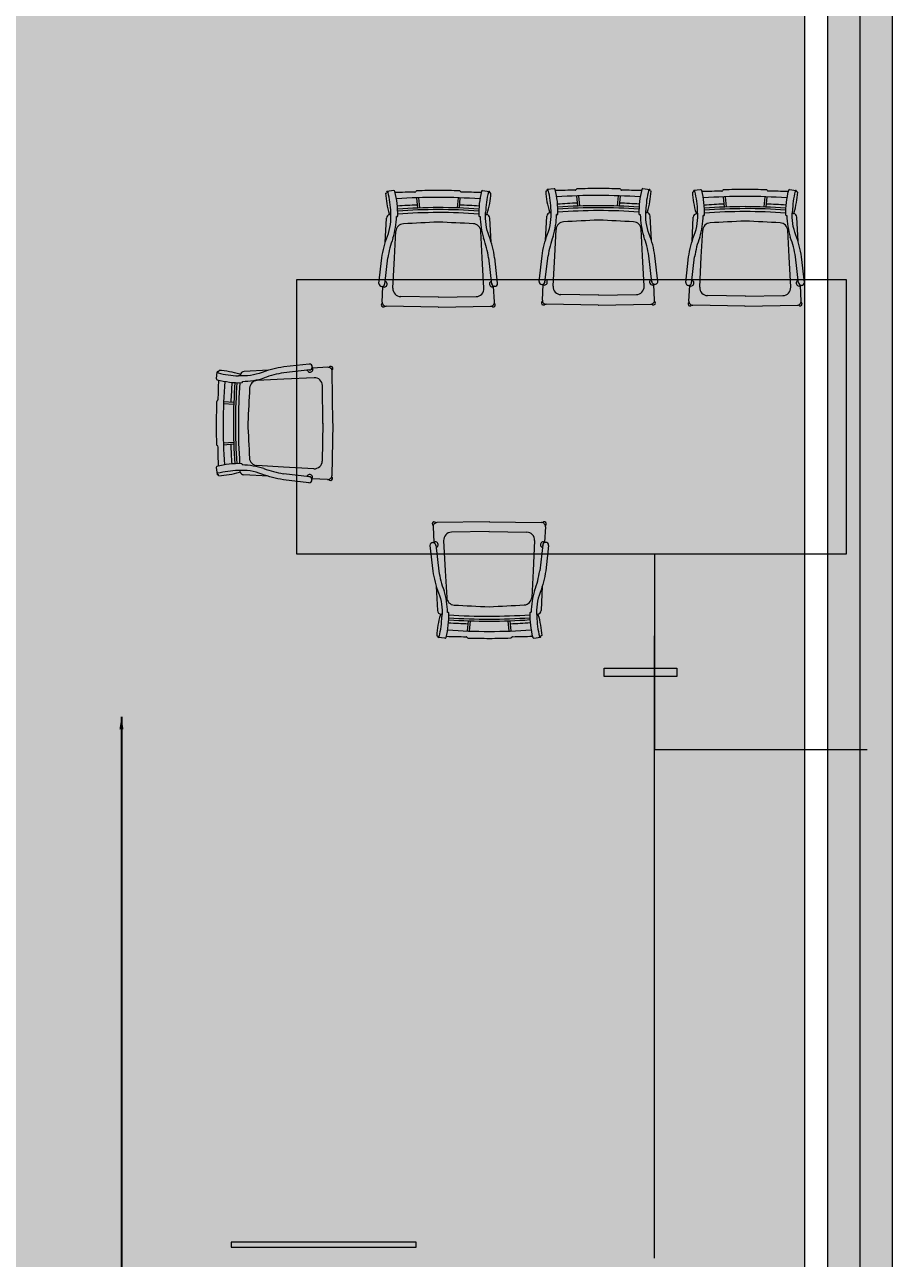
# Model space of a CAD drawing. Header units: millimetres. Extents: x 475616349 to 476941521, y 4620115302 to 4621446928.
# Drawn here: x 476494536 to 476497202, y 4620341398 to 4620345194 of the extents above; entities that cross this region are included whole.
import ezdxf

# ---------------------------------------------------------------- set-up
doc = ezdxf.new("R2010")
doc.units = ezdxf.units.MM
doc.header["$MEASUREMENT"] = 0
for name, color, linetype, lineweight in [('2D Drafting - General_Pen_No__250_Pen_No__7_Pen_No__250', 7, 'Continuous', 0), ('2D Drafting - General_Pen_No__250_Pen_No__7_Pen_No__7', 7, 'Continuous', 0), ('G-Anno-Nplt_Pen_No__151', 151, 'Continuous', 0), ('G-Anno-Nplt_Pen_No__4', 7, 'Continuous', 0), ('New_0_Pen_No__7', 7, 'Continuous', 0), ('New_2D Drafting - General_Pen_No__2_Pen_No__250', 7, 'Continuous', 0), ('zoma_Pen_No__5_Pen_No__5', 5, 'Continuous', 0)]:
    doc.layers.add(name, color=color, linetype=linetype, lineweight=lineweight)
doc.layers.add('zoma', color=7, linetype='Continuous')
doc.styles.add('GENERATED_STYLE_2', font='arial.ttf')
doc.dimstyles.new('GENERATED_STYLE__29', dxfattribs={"dimtxt": 80.000001, "dimasz": 38, "dimexe": 0.18, "dimexo": 3, "dimgap": 0.09, "dimtad": 1, "dimlfac": 0.001, "dimzin": 0, "dimdsep": 46, "dimtxsty": 'GENERATED_STYLE_2', "dimblk": 'ARROWHEAD_2', "dimblk1": 'ARROWHEAD_2', "dimblk2": 'ARROWHEAD_2', "dimcen": 0.09, "dimclrd": 142, "dimclre": 142, "dimclrt": 142, "dimadec": 0, "dimazin": 0, "dimtfac": 1, "dimtdec": 4, "dimtmove": 0, "dimatfit": 3, "dimfxl": 1, "dimtolj": 1, "dimtzin": 0, "dimarcsym": 0})
doc.dimstyles.new('GENERATED_STYLE__9', dxfattribs={"dimtxt": 100, "dimasz": 68.640772, "dimexe": 0.18, "dimexo": 900, "dimgap": 0.09, "dimtad": 1, "dimlfac": 0.001, "dimzin": 0, "dimdsep": 46, "dimtxsty": 'GENERATED_STYLE_2', "dimblk": 'ARROWHEAD_2', "dimblk1": 'ARROWHEAD_2', "dimblk2": 'ARROWHEAD_2', "dimcen": 0.09, "dimclrd": 7, "dimclre": 7, "dimclrt": 7, "dimadec": 0, "dimazin": 0, "dimtfac": 1, "dimtdec": 4, "dimtmove": 0, "dimatfit": 3, "dimfxl": 1, "dimtolj": 1, "dimtzin": 0, "dimarcsym": 0})

# ---------------------------------------------------------------- blocks, each defined once
blk = doc.blocks.new('ARROWHEAD_2')
at = {"color": 0, "linetype": 'Continuous', "lineweight": 0}
for p, q in [((-0.378, -0.655), (0.378, 0.655)), ((0, 0), (-1, 0))]:
    blk.add_line(p, q, dxfattribs=at)
blk = doc.blocks.new('*D3923')
at = {"layer": 'Defpoints', "color": 0, "linetype": 'Continuous', "transparency": 16777216}
for p in [(476467805.1, 4620355693.7), (476533682.1, 4620355693.7), (476467805.1, 4620340493.7)]:
    blk.add_point(p, dxfattribs=at)
at = {"layer": 'zoma', "color": 7, "linetype": 'Continuous', "lineweight": -2, "transparency": 16777216}
for p, q in [((476468705.1, 4620355693.7), (476533682.3, 4620355693.7)), ((476533682.1, 4620355625.1), (476533682.1, 4620348251.7)), ((476533682.1, 4620340562.4), (476533682.1, 4620347923.8)), ((476468705.1, 4620340493.7), (476533682.3, 4620340493.7))]:
    blk.add_line(p, q, dxfattribs=at)
at = {"layer": 'zoma', "color": 7, "linetype": 'Continuous', "lineweight": -2, "transparency": 16777216, "xscale": 68.64077230571034, "yscale": 68.64077230571034, "zscale": 68.64077230571034}
for p, rotation in [((476533682.1, 4620355693.7), 90), ((476533682.1, 4620340493.7), 270)]:
    blk.add_blockref('ARROWHEAD_2', p, dxfattribs=dict(at, rotation=rotation))
at = {"layer": 'zoma', "color": 7, "linetype": 'Continuous', "lineweight": 0, "transparency": 16777216, "insert": (476533682.1, 4620348087.8), "char_height": 100, "attachment_point": 5, "rotation": 90, "style": 'GENERATED_STYLE_2'}
blk.add_mtext('\\A1;15.20', dxfattribs=at)
blk = doc.blocks.new('*D3925')
at = {"layer": 'Defpoints', "color": 0, "linetype": 'Continuous', "transparency": 16777216}
for p in [(476531705.1, 4620345093.7), (476532893, 4620345093.7), (476467805.1, 4620340893.7)]:
    blk.add_point(p, dxfattribs=at)
at = {"layer": 'zoma', "color": 7, "linetype": 'Continuous', "lineweight": -2, "transparency": 16777216}
for p, q in [((476532605.1, 4620345093.7), (476532893.2, 4620345093.7)), ((476532893, 4620345025.1), (476532893, 4620343119.2)), ((476532893, 4620340962.4), (476532893, 4620342855.6)), ((476468705.1, 4620340893.7), (476532893.2, 4620340893.7))]:
    blk.add_line(p, q, dxfattribs=at)
at = {"layer": 'zoma', "color": 7, "linetype": 'Continuous', "lineweight": -2, "transparency": 16777216, "xscale": 68.64077230571034, "yscale": 68.64077230571034, "zscale": 68.64077230571034}
for p, rotation in [((476532893, 4620345093.7), 90), ((476532893, 4620340893.7), 270)]:
    blk.add_blockref('ARROWHEAD_2', p, dxfattribs=dict(at, rotation=rotation))
at = {"layer": 'zoma', "color": 7, "linetype": 'Continuous', "lineweight": 0, "transparency": 16777216, "insert": (476532893, 4620342987.4), "char_height": 100, "attachment_point": 5, "rotation": 90, "style": 'GENERATED_STYLE_2'}
blk.add_mtext('\\A1;4.20', dxfattribs=at)
blk = doc.blocks.new('*D3926')
at = {"layer": 'Defpoints', "color": 0, "linetype": 'Continuous', "transparency": 16777216}
for p in [(476467805.1, 4620345293.7), (476533022.8, 4620345293.7), (476531705.1, 4620345093.7)]:
    blk.add_point(p, dxfattribs=at)
at = {"layer": 'zoma', "color": 7, "linetype": 'Continuous', "lineweight": -2, "transparency": 16777216}
for p, q in [((476468705.1, 4620345293.7), (476533022.9, 4620345293.7)), ((476533022.8, 4620345225.1), (476533022.8, 4620345162.4)), ((476532605.1, 4620345093.7), (476533022.9, 4620345093.7)), ((476533022.8, 4620345093.7), (476533022.8, 4620344796.9))]:
    blk.add_line(p, q, dxfattribs=at)
at = {"layer": 'zoma', "color": 7, "linetype": 'Continuous', "lineweight": -2, "transparency": 16777216, "xscale": 68.64077230571034, "yscale": 68.64077230571034, "zscale": 68.64077230571034}
for p, rotation in [((476533022.8, 4620345293.7), 90), ((476533022.8, 4620345093.7), 270)]:
    blk.add_blockref('ARROWHEAD_2', p, dxfattribs=dict(at, rotation=rotation))
at = {"layer": 'zoma', "color": 7, "linetype": 'Continuous', "lineweight": 0, "transparency": 16777216, "insert": (476532893, 4620344796.9), "char_height": 100, "attachment_point": 5, "rotation": 90, "style": 'GENERATED_STYLE_2'}
blk.add_mtext('\\A1;0.20', dxfattribs=at)

msp = doc.modelspace()

# ---------------------------------------------------------------- hatches: boundary and pattern name
at = {"layer": '2D Drafting - General_Pen_No__250_Pen_No__7_Pen_No__7', "linetype": 'Continuous', "lineweight": 0}
msp.add_hatch(color=7, dxfattribs=at).paths.add_polyline_path([(476497205.084, 4620340893.269), (476497205.084, 4620347893.269), (476497005.084, 4620347893.269), (476497005.084, 4620340893.269)])
at = {"layer": 'G-Anno-Nplt_Pen_No__151', "linetype": 'Continuous', "lineweight": 0, "true_color": 0x1f2f3f}
msp.add_hatch(color=169, dxfattribs=at).paths.add_polyline_path([(476490605.084, 4620347666.105), (476490605.084, 4620347893.269), (476490805.084, 4620347893.269), (476490805.084, 4620348193.269), (476491005.084, 4620348193.269), (476491005.084, 4620348883.457), (476490605.084, 4620348883.457), (476490605.084, 4620349596.105), (476490675.084, 4620349596.105), (476490675.084, 4620354323.269), (476493775.266, 4620354323.269), (476493775.266, 4620355423.269), (476496835.084, 4620355423.269), (476496835.084, 4620355223.269), (476496835.084, 4620351486.888), (476496905.084, 4620351486.888), (476496905.084, 4620350576.858), (476496505.084, 4620350576.858), (476496505.084, 4620349966.84), (476496835.084, 4620349966.84), (476496835.084, 4620347823.269), (476496935.084, 4620347823.269), (476496935.084, 4620341223.457), (476496535.084, 4620341223.457), (476496535.084, 4620340763.269), (476493775.084, 4620340763.269), (476493775.084, 4620343183.715), (476490675.083, 4620343183.715), (476490675.083, 4620347666.105)])

# ---------------------------------------------------------------- linework, layer by layer
at = {"layer": '2D Drafting - General_Pen_No__250_Pen_No__7_Pen_No__250', "color": 7, "linetype": 'Continuous', "lineweight": 0, "flags": 128}
msp.add_lwpolyline([(476497205.084, 4620340893.269), (476497205.084, 4620347893.269), (476497005.084, 4620347893.269), (476497005.084, 4620340893.269)], close=True, dxfattribs=at)
at = {"layer": 'G-Anno-Nplt_Pen_No__4', "color": 7, "linetype": 'Continuous', "lineweight": 0, "flags": 128}
msp.add_lwpolyline([(476496835.084, 4620349966.84), (476496835.084, 4620347823.269), (476496935.084, 4620347823.269), (476496935.084, 4620341223.457), (476496535.084, 4620341223.457), (476496535.084, 4620340763.269), (476493775.084, 4620340763.269), (476493775.084, 4620343183.715), (476490675.083, 4620343183.715), (476490675.083, 4620347666.105), (476490605.084, 4620347666.105), (476490605.084, 4620347893.269), (476490805.084, 4620347893.269), (476490805.084, 4620348193.269), (476491005.084, 4620348193.269), (476491005.084, 4620348883.457), (476490605.084, 4620348883.457), (476490605.084, 4620349596.105), (476490675.084, 4620349596.105), (476490675.084, 4620354323.269)], dxfattribs=at)
at = {"layer": 'New_0_Pen_No__7', "color": 7, "linetype": 'Continuous', "lineweight": 0}
for p, q in [((476495671.585, 4620344683.111), (476495650.427, 4620344680.6)), ((476495740.316, 4620344681.446), (476495739.052, 4620344679.82)), ((476495876.011, 4620344681.522), (476495877.277, 4620344679.898)), ((476495944.74, 4620344683.264), (476495965.901, 4620344680.777)), ((476496138.831, 4620344681.39), (476496142.507, 4620344682.325)), ((476496142.433, 4620344682.616), (476496142.507, 4620344682.325)), ((476496164.265, 4620344689.08), (476496143.107, 4620344686.568)), ((476496232.996, 4620344687.414), (476496231.732, 4620344685.789)), ((476496368.692, 4620344687.49), (476496369.957, 4620344685.866)), ((476496437.421, 4620344689.233), (476496458.582, 4620344686.745)), ((476496459.26, 4620344682.794), (476496459.186, 4620344682.503)), ((476496462.864, 4620344681.572), (476496459.186, 4620344682.503)), ((476496615.142, 4620344686.096), (476496593.984, 4620344683.584)), ((476496683.873, 4620344684.43), (476496682.61, 4620344682.805)), ((476496819.569, 4620344684.506), (476496820.835, 4620344682.882)), ((476496888.298, 4620344686.249), (476496909.459, 4620344683.761)), ((476496910.137, 4620344679.81), (476496910.064, 4620344679.519)), ((476495646.15, 4620344675.422), (476495649.827, 4620344676.357)), ((476495649.753, 4620344676.648), (476495649.827, 4620344676.357)), ((476495741.217, 4620344660.912), (476495744.088, 4620344629.626)), ((476495747.301, 4620344661.22), (476495750.181, 4620344629.842)), ((476495869.048, 4620344661.288), (476495866.204, 4620344629.907)), ((476495875.133, 4620344660.987), (476495872.297, 4620344629.698)), ((476495966.58, 4620344676.825), (476495966.506, 4620344676.534)), ((476495970.183, 4620344675.603), (476495966.506, 4620344676.534)), ((476496233.897, 4620344666.881), (476496236.768, 4620344635.595)), ((476496239.982, 4620344667.188), (476496242.861, 4620344635.81)), ((476496361.729, 4620344667.257), (476496358.884, 4620344635.875)), ((476496367.814, 4620344666.956), (476496364.977, 4620344635.667)), ((476496589.708, 4620344678.406), (476496593.384, 4620344679.341)), ((476496593.31, 4620344679.632), (476496593.384, 4620344679.341)), ((476496684.774, 4620344663.897), (476496687.646, 4620344632.611)), ((476496690.859, 4620344664.204), (476496693.739, 4620344632.826)), ((476496812.606, 4620344664.272), (476496809.762, 4620344632.891)), ((476496818.691, 4620344663.972), (476496815.855, 4620344632.682)), ((476496913.741, 4620344678.588), (476496910.064, 4620344679.519)), ((476496137.919, 4620344529.588), (476496141.8, 4620344604.129)), ((476496174.433, 4620344609.505), (476496172.4, 4620344609.491)), ((476496427.342, 4620344609.647), (476496429.375, 4620344609.635)), ((476496463.946, 4620344529.771), (476496459.981, 4620344604.308)), ((476496625.311, 4620344606.521), (476496623.277, 4620344606.507)), ((476496878.219, 4620344606.663), (476496880.252, 4620344606.651)), ((476495645.238, 4620344523.62), (476495649.12, 4620344598.161)), ((476495681.753, 4620344603.537), (476495679.72, 4620344603.523)), ((476495934.661, 4620344603.679), (476495936.695, 4620344603.667)), ((476495971.265, 4620344523.802), (476495967.301, 4620344598.339)), ((476496588.796, 4620344526.604), (476496592.677, 4620344601.145)), ((476496914.823, 4620344526.787), (476496910.858, 4620344601.323)), ((476495673.678, 4620344476.3), (476495677.935, 4620344558.058)), ((476495943.734, 4620344476.452), (476495939.385, 4620344558.205)), ((476496166.359, 4620344482.269), (476496170.616, 4620344564.027)), ((476496436.414, 4620344482.42), (476496432.065, 4620344564.173)), ((476496617.236, 4620344479.285), (476496621.493, 4620344561.043)), ((476496887.291, 4620344479.436), (476496882.942, 4620344561.189)), ((476495643.85, 4620344395.645), (476495653.164, 4620344476.289)), ((476495668.811, 4620344382.829), (476495673.678, 4620344476.3)), ((476495948.705, 4620344382.986), (476495943.734, 4620344476.452)), ((476495972.797, 4620344395.829), (476495963.393, 4620344476.463)), ((476496136.53, 4620344401.614), (476496145.844, 4620344482.257)), ((476496161.492, 4620344388.798), (476496166.359, 4620344482.269)), ((476496441.386, 4620344388.955), (476496436.414, 4620344482.42)), ((476496465.478, 4620344401.798), (476496456.073, 4620344482.431)), ((476496587.407, 4620344398.629), (476496596.722, 4620344479.273)), ((476496612.369, 4620344385.814), (476496617.236, 4620344479.285)), ((476496892.263, 4620344385.97), (476496887.291, 4620344479.436)), ((476496916.355, 4620344398.814), (476496906.95, 4620344479.447)), ((476495635.695, 4620344340.335), (476495638.174, 4620344387.952)), ((476495649.09, 4620344401.444), (476495647.988, 4620344402.361)), ((476495967.551, 4620344401.622), (476495968.651, 4620344402.541)), ((476495981.014, 4620344340.528), (476495978.482, 4620344388.143)), ((476496128.375, 4620344346.303), (476496130.854, 4620344393.921)), ((476496141.77, 4620344407.413), (476496140.669, 4620344408.33)), ((476496460.231, 4620344407.591), (476496461.332, 4620344408.51)), ((476496473.695, 4620344346.497), (476496471.162, 4620344394.112)), ((476496579.252, 4620344343.319), (476496581.732, 4620344390.937)), ((476496592.647, 4620344404.428), (476496591.546, 4620344405.346)), ((476496911.109, 4620344404.607), (476496912.209, 4620344405.525)), ((476496924.572, 4620344343.513), (476496922.039, 4620344391.127)), ((476495809.308, 4620344355.236), (476495692.713, 4620344357.218)), ((476495808.239, 4620344355.236), (476495924.832, 4620344357.348)), ((476496301.988, 4620344361.205), (476496185.393, 4620344363.187)), ((476496300.92, 4620344361.204), (476496417.513, 4620344363.317)), ((476496752.866, 4620344358.22), (476496636.271, 4620344360.202)), ((476496751.797, 4620344358.22), (476496868.39, 4620344360.333)), ((476495807.829, 4620344324.806), (476495647.646, 4620344327.529)), ((476495808.898, 4620344324.807), (476495969.078, 4620344327.709)), ((476496300.509, 4620344330.775), (476496140.326, 4620344333.498)), ((476496301.578, 4620344330.775), (476496461.758, 4620344333.678)), ((476496751.387, 4620344327.791), (476496591.203, 4620344330.514)), ((476496752.455, 4620344327.791), (476496912.636, 4620344330.694)), ((476495126.212, 4620344104.507), (476495128.774, 4620344125.659)), ((476495132.727, 4620344126.323), (476495133.018, 4620344126.249)), ((476495133.962, 4620344129.923), (476495133.018, 4620344126.249)), ((476495285.766, 4620344130.472), (476495211.216, 4620344126.769)), ((476495413.744, 4620344131.555), (476495333.078, 4620344122.433)), ((476495407.932, 4620344126.329), (476495407.017, 4620344127.432)), ((476495469.073, 4620344139.578), (476495421.45, 4620344137.212)), ((476495484.19, 4620343967.407), (476495481.85, 4620344127.596)), ((476495205.762, 4620344094.148), (476495205.781, 4620344096.182)), ((476495333.02, 4620344102.774), (476495251.252, 4620344098.712)), ((476495426.502, 4620344107.418), (476495333.02, 4620344102.774)), ((476495453.76, 4620343966.855), (476495452.056, 4620344083.455)), ((476495127.713, 4620344035.772), (476495129.342, 4620344037.032)), ((476495148.244, 4620344034.822), (476495179.524, 4620344031.876)), ((476495147.922, 4620344028.738), (476495179.293, 4620344025.784)), ((476495453.763, 4620343967.924), (476495451.371, 4620343851.337)), ((476495484.187, 4620343966.338), (476495480.902, 4620343806.165)), ((476495127.313, 4620343900.077), (476495128.934, 4620343898.807)), ((476495147.563, 4620343906.992), (476495178.951, 4620343909.761)), ((476495147.849, 4620343900.906), (476495179.145, 4620343903.667)), ((476495125.406, 4620343831.352), (476495127.843, 4620343810.186)), ((476495131.793, 4620343809.498), (476495132.084, 4620343809.571)), ((476495133.006, 4620343805.891), (476495132.084, 4620343809.571)), ((476495205.016, 4620343841.241), (476495205.023, 4620343839.208)), ((476495284.804, 4620343804.446), (476495210.277, 4620343808.589)), ((476495332.223, 4620343832.72), (476495250.481, 4620343837.264)), ((476495412.773, 4620343802.609), (476495332.163, 4620343812.206)), ((476495425.677, 4620343827.525), (476495332.223, 4620343832.72)), ((476495406.993, 4620343807.869), (476495406.071, 4620343806.771)), ((476495468.054, 4620343794.259), (476495420.446, 4620343796.906)), ((476495964.503, 4620343664.644), (476495804.324, 4620343661.654)), ((476495965.571, 4620343664.645), (476496125.756, 4620343662.009)), ((476495792.394, 4620343648.829), (476495794.953, 4620343601.216)), ((476495965.177, 4620343634.215), (476495848.586, 4620343632.04)), ((476495964.109, 4620343634.214), (476496080.705, 4620343632.295)), ((476496137.714, 4620343649.21), (476496135.26, 4620343601.591)), ((476495800.641, 4620343593.533), (476495810.09, 4620343512.904)), ((476495805.891, 4620343587.742), (476495804.791, 4620343586.823)), ((476495824.727, 4620343606.389), (476495829.749, 4620343512.926)), ((476496104.621, 4620343606.697), (476496099.804, 4620343513.224)), ((476496129.589, 4620343593.895), (476496120.318, 4620343513.246)), ((476496124.352, 4620343588.093), (476496125.454, 4620343587.176)), ((476495829.749, 4620343512.926), (476495834.142, 4620343431.175)), ((476496099.804, 4620343513.224), (476496095.591, 4620343431.463)), ((476495802.243, 4620343465.56), (476495806.248, 4620343391.026)), ((476496128.27, 4620343465.92), (476496124.429, 4620343391.377)), ((476495838.89, 4620343385.704), (476495836.857, 4620343385.715)), ((476495898.449, 4620343328.427), (476495901.269, 4620343359.718)), ((476495904.534, 4620343328.13), (476495907.362, 4620343359.513)), ((476496026.281, 4620343328.264), (476496023.385, 4620343359.641)), ((476496032.366, 4620343328.575), (476496029.477, 4620343359.86)), ((476496091.798, 4620343385.983), (476496093.832, 4620343385.998)), ((476495803.407, 4620343313.76), (476495807.085, 4620343312.831)), ((476496127.44, 4620343314.117), (476496123.764, 4620343313.18)), ((476495807.012, 4620343312.54), (476495807.085, 4620343312.831)), ((476495828.854, 4620343306.113), (476495807.692, 4620343308.589)), ((476495897.582, 4620343307.892), (476495896.316, 4620343309.516)), ((476496033.278, 4620343308.042), (476496034.541, 4620343309.668)), ((476496102.01, 4620343306.414), (476496123.166, 4620343308.937)), ((476496123.838, 4620343312.889), (476496123.764, 4620343313.18))]:
    msp.add_line(p, q, dxfattribs=at)
for points in [[(476495634.836, 4620344476.279, -0.05838097), (476495651.932, 4620344542.978, 0.11288216), (476495662.395, 4620344615.779)], [(476495981.721, 4620344476.473, 0.05838097), (476495964.55, 4620344543.153, -0.11288216), (476495954.005, 4620344615.942)], [(476496127.516, 4620344482.247, -0.05838097), (476496144.613, 4620344548.946, 0.11288216), (476496155.076, 4620344621.748)], [(476496474.401, 4620344482.441, 0.05838097), (476496457.23, 4620344549.122, -0.11288216), (476496446.685, 4620344621.911)], [(476496578.393, 4620344479.263, -0.05838097), (476496595.49, 4620344545.962, 0.11288216), (476496605.953, 4620344618.763)], [(476496925.279, 4620344479.457, 0.05838097), (476496908.107, 4620344546.137, -0.11288216), (476496897.563, 4620344618.927)], [(476495634.321, 4620344388.572), (476495636.643, 4620344388.241, -0.08130171), (476495641.987, 4620344386.566)], [(476495982.334, 4620344388.767), (476495980.012, 4620344388.433, 0.08130171), (476495974.67, 4620344386.753)], [(476496127.002, 4620344394.54), (476496129.324, 4620344394.21, -0.08130171), (476496134.667, 4620344392.535)], [(476496475.014, 4620344394.735), (476496472.693, 4620344394.402, 0.08130171), (476496467.351, 4620344392.721)], [(476496577.879, 4620344391.556), (476496580.201, 4620344391.225, -0.08130171), (476496585.545, 4620344389.551)], [(476496925.892, 4620344391.751), (476496923.57, 4620344391.418, 0.08130171), (476496918.228, 4620344389.737)], [(476495333.132, 4620344140.762, 0.05838097), (476495266.392, 4620344123.824, -0.11288216), (476495193.566, 4620344113.535)], [(476495420.84, 4620344141.066), (476495421.165, 4620344138.744, 0.08130171), (476495422.827, 4620344133.396)], [(476495332.109, 4620343793.877, -0.05838097), (476495265.47, 4620343811.208, 0.11288216), (476495192.706, 4620343821.927)], [(476495419.813, 4620343793.055), (476495420.152, 4620343795.376, -0.08130171), (476495421.845, 4620343800.714)], [(476495791.101, 4620343600.59), (476495793.423, 4620343600.924, 0.08130171), (476495798.764, 4620343602.608)], [(476496139.114, 4620343600.973), (476496136.791, 4620343601.303, -0.08130171), (476496131.447, 4620343602.975)], [(476495791.761, 4620343512.884, 0.05838097), (476495808.969, 4620343446.213, -0.11288216), (476495819.553, 4620343373.43)], [(476496138.647, 4620343513.266, -0.05838097), (476496121.586, 4620343446.558, 0.11288216), (476496111.163, 4620343373.751)]]:
    msp.add_lwpolyline(points, format="xyb", dxfattribs=at)
for points in [[(476495625.709, 4620344397.74), (476495634.78, 4620344476.279)], [(476495990.936, 4620344397.945), (476495981.777, 4620344476.473)], [(476496118.389, 4620344403.709), (476496127.46, 4620344482.247)], [(476496483.616, 4620344403.913), (476496474.457, 4620344482.441)], [(476496569.267, 4620344400.725), (476496578.338, 4620344479.263)], [(476496934.494, 4620344400.929), (476496925.334, 4620344479.457)], [(476495411.692, 4620344149.701), (476495333.132, 4620344140.817)], [(476495410.614, 4620343784.475), (476495332.108, 4620343793.822)], [(476495782.504, 4620343591.407), (476495791.706, 4620343512.884)], [(476496147.731, 4620343591.81), (476496138.702, 4620343513.266)], [(476496473.035, 4620343564.272), (476496473.035, 4620342964.272), (476497127.201, 4620342964.272)], [(476496473.035, 4620341398.335), (476496473.035, 4620343313.446)]]:
    msp.add_lwpolyline(points, dxfattribs=at)
for points in [[(476497063.035, 4620343564.272), (476495372.797, 4620343564.272), (476495372.797, 4620344409.732), (476497063.035, 4620344409.732)], [(476496542.052, 4620343188.772), (476496318.556, 4620343188.772), (476496318.556, 4620343213.588), (476496542.052, 4620343213.588)], [(476495740.622, 4620341432.989), (476495740.622, 4620341447.819), (476495171.149, 4620341447.819), (476495171.149, 4620341432.989)]]:
    msp.add_lwpolyline(points, close=True, dxfattribs=at)
for centre, radius, start, end in [((476495652.347, 4620344678.239), 3.044, 129.128019, 211.516764), ((476495650.785, 4620344677.578), 3.044, 14.380411, 96.769205), ((476495671.944, 4620344680.089), 3.044, 14.380412, 96.769201), ((476495404.575, 4620344611.538), 279.06, 358.723742, 14.380412), ((476495736.649, 4620344681.688), 3.044, 271.26104, 322.137637), ((476495742.718, 4620344679.578), 3.044, 91.231861, 142.137637), ((476496241.856, 4620321467.472), 23220.515, 91.0701856, 91.2318611), ((476495400.482, 4620321467.001), 23220.515, 88.832339, 88.9940148), ((476495873.611, 4620344679.651), 3.044, 37.926612, 88.832336), ((476495879.678, 4620344681.769), 3.044, 217.92655, 268.803154), ((476496211.83, 4620344611.99), 279.06, 165.683773, 181.340479), ((476495944.385, 4620344680.242), 3.044, 83.295006, 165.683773), ((476495965.546, 4620344677.754), 3.044, 83.295006, 165.683773), ((476495963.983, 4620344678.413), 3.044, 328.547437, 50.936185), ((476496416.179, 4620344697.953), 277.843, 183.417558, 196.816108), ((476496145.028, 4620344684.207), 3.044, 129.128019, 211.516764), ((476496143.466, 4620344683.546), 3.044, 14.380412, 96.769191), ((476495876.097, 4620344614.995), 279.06, 1.386554, 14.380412), ((476496164.624, 4620344686.058), 3.044, 14.380412, 96.769195), ((476495897.255, 4620344617.506), 279.06, 358.723742, 14.380412), ((476496740.42, 4620321469.723), 23220.515, 91.2610333, 91.4113963), ((476496229.329, 4620344687.657), 3.044, 271.261026, 322.137575), ((476496235.399, 4620344685.546), 3.044, 91.231861, 142.137637), ((476496734.536, 4620321473.441), 23220.515, 91.0701856, 91.2318611), ((476495893.162, 4620321472.969), 23220.515, 88.832339, 88.9940114), ((476496366.291, 4620344685.62), 3.044, 37.926612, 88.832336), ((476496372.358, 4620344687.737), 3.044, 217.926612, 268.803175), ((476495887.283, 4620321469.245), 23220.515, 88.6528019, 88.8031645), ((476496704.51, 4620344617.959), 279.06, 165.683773, 181.340479), ((476496437.065, 4620344686.21), 3.044, 83.295006, 165.683773), ((476496725.671, 4620344615.471), 279.06, 165.683773, 178.677667), ((476496185.497, 4620344697.824), 277.843, 343.248099, 356.646649), ((476496458.226, 4620344683.722), 3.044, 83.29501, 165.683829), ((476496456.664, 4620344684.382), 3.044, 328.547378, 50.936185), ((476496595.905, 4620344681.223), 3.044, 129.128019, 211.516764), ((476496594.343, 4620344680.562), 3.044, 14.380412, 96.769191), ((476496326.975, 4620344612.011), 279.06, 1.386554, 14.380412), ((476496615.501, 4620344683.073), 3.044, 14.380412, 96.769201), ((476496348.133, 4620344614.522), 279.06, 358.723742, 14.380412), ((476497191.297, 4620321466.738), 23220.515, 91.2610333, 91.4113963), ((476496680.207, 4620344684.673), 3.044, 271.261047, 322.137637), ((476496686.276, 4620344682.562), 3.044, 91.231868, 142.137637), ((476497185.414, 4620321470.456), 23220.515, 91.0701856, 91.2318611), ((476496344.04, 4620321469.985), 23220.515, 88.832339, 88.9940114), ((476496817.168, 4620344682.635), 3.044, 37.92655, 88.832342), ((476496823.235, 4620344684.753), 3.044, 217.92655, 268.803161), ((476496338.161, 4620321466.26), 23220.515, 88.6528019, 88.8031645), ((476497155.388, 4620344614.974), 279.06, 165.683773, 181.340479), ((476496887.943, 4620344683.226), 3.044, 83.295006, 165.683773), ((476497176.549, 4620344612.487), 279.06, 165.683773, 178.677667), ((476496909.104, 4620344680.738), 3.044, 83.295006, 165.683773), ((476496907.541, 4620344681.398), 3.044, 328.547439, 50.936185), ((476495923.499, 4620344691.985), 277.843, 183.417558, 196.816108), ((476495383.417, 4620344609.026), 279.06, 1.386554, 14.380412), ((476496247.739, 4620321463.754), 23220.515, 91.2610333, 91.4113963), ((476495807.498, 4620342907.287), 1755.051, 85.784106, 94.172789), ((476495394.603, 4620321463.276), 23220.515, 88.6528019, 88.8031645), ((476496232.991, 4620344609.502), 279.06, 165.683773, 178.677667), ((476495692.816, 4620344691.855), 277.843, 343.248099, 356.646649), ((476496300.179, 4620342913.256), 1755.051, 85.784106, 94.172789), ((476496301.855, 4620342881.751), 1764.182, 92.141489, 94.114713), ((476496301.855, 4620342881.751), 1764.182, 85.949488, 87.92271), ((476496867.057, 4620344694.969), 277.843, 183.417558, 196.816108), ((476496751.056, 4620342910.272), 1755.051, 85.784106, 94.172789), ((476496752.733, 4620342878.767), 1764.182, 85.949488, 87.92271), ((476496636.374, 4620344694.84), 277.843, 343.248099, 356.646649), ((476495661.277, 4620344597.528), 12.174, 98.168868, 177.019327), ((476495660.451, 4620344612.485), 3.044, 196.816108, 273.104624), ((476496915.668, 4620321470.117), 23173.34, 93.099242, 93.1046208), ((476495681.74, 4620344605.363), 1.826, 270.399555, 358.723742), ((476495809.175, 4620342875.782), 1764.182, 92.141489, 94.114713), ((476495809.175, 4620342875.782), 1755.051, 85.949488, 94.114713), ((476495809.175, 4620342875.782), 1748.964, 85.943547, 94.120651), ((476495809.175, 4620342875.782), 1739.833, 85.92634, 94.13786), ((476495809.175, 4620342875.782), 1764.182, 85.949488, 87.92271), ((476495934.672, 4620344605.505), 1.826, 181.340424, 269.664643), ((476494726.671, 4620321468.89), 23173.34, 86.9595865, 86.9649688), ((476495955.954, 4620344612.65), 3.044, 266.959566, 343.248099), ((476495955.144, 4620344597.692), 12.174, 3.044911, 81.895327), ((476496153.958, 4620344603.496), 12.174, 98.168868, 177.019327), ((476496153.131, 4620344618.453), 3.044, 196.816165, 273.104621), ((476497408.349, 4620321476.086), 23173.34, 93.099242, 93.1046208), ((476495908.492, 4620344617.336), 264.024, 343.50796, 358.297284), ((476496174.421, 4620344611.332), 1.826, 270.399559, 358.723742), ((476496301.855, 4620342881.751), 1755.051, 85.949488, 94.114713), ((476496301.855, 4620342881.751), 1748.964, 85.943547, 94.120651), ((476496301.855, 4620342881.751), 1739.833, 85.92634, 94.13786), ((476496427.352, 4620344611.473), 1.826, 181.340479, 269.664629), ((476496693.273, 4620344617.776), 264.024, 181.766895, 196.556217), ((476495219.341, 4620321474.859), 23173.34, 86.9595626, 86.9649449), ((476496448.634, 4620344618.619), 3.044, 266.959583, 343.248099), ((476496447.824, 4620344603.661), 12.174, 3.044911, 81.895327), ((476496604.835, 4620344600.512), 12.174, 98.168868, 177.019327), ((476496604.008, 4620344615.469), 3.044, 196.816108, 273.104628), ((476497859.226, 4620321473.101), 23173.34, 93.099242, 93.1046208), ((476496359.37, 4620344614.352), 264.024, 343.50796, 358.297284), ((476496625.298, 4620344608.347), 1.826, 270.399569, 358.723687), ((476496752.733, 4620342878.767), 1764.182, 92.141489, 94.114713), ((476496752.733, 4620342878.767), 1755.051, 85.949488, 94.114713), ((476496752.733, 4620342878.767), 1748.964, 85.943547, 94.120651), ((476496752.733, 4620342878.767), 1739.833, 85.92634, 94.13786), ((476496878.23, 4620344608.489), 1.826, 181.340479, 269.664622), ((476497144.151, 4620344614.792), 264.024, 181.766895, 196.556217), ((476495670.219, 4620321471.875), 23173.34, 86.9595626, 86.9649449), ((476496899.511, 4620344615.635), 3.044, 266.959573, 343.248099), ((476496898.701, 4620344600.677), 12.174, 3.044911, 81.895327), ((476495415.812, 4620344611.368), 264.024, 343.50796, 358.297284), ((476495702.251, 4620344556.792), 24.348, 93.009716, 177.019327), ((476496916.098, 4620321470.125), 23142.905, 92.7435267, 93.0097158), ((476494727.093, 4620321468.898), 23142.905, 87.0544823, 87.3206749), ((476495915.071, 4620344556.911), 24.348, 3.044911, 87.054482), ((476496200.593, 4620344611.807), 264.024, 181.766895, 196.556217), ((476496194.931, 4620344562.761), 24.348, 93.009716, 177.019327), ((476497408.778, 4620321476.093), 23142.905, 92.7435267, 93.0097158), ((476495219.773, 4620321474.867), 23142.905, 87.0544823, 87.3206749), ((476496407.751, 4620344562.88), 24.348, 3.044911, 87.054482), ((476496645.809, 4620344559.776), 24.348, 93.009716, 177.019327), ((476497859.655, 4620321473.109), 23142.905, 92.7435267, 93.0097158), ((476495670.65, 4620321471.883), 23142.905, 87.0544823, 87.3206715), ((476496858.628, 4620344559.896), 24.348, 3.044911, 87.054482), ((476495928.032, 4620344436.665), 277.599, 158.9407, 171.793777), ((476495688.57, 4620344436.531), 277.599, 8.270434, 21.123487), ((476496420.712, 4620344442.634), 277.599, 158.9407, 171.793777), ((476496181.25, 4620344442.5), 277.599, 8.270434, 21.123487), ((476496871.589, 4620344439.65), 277.599, 158.9407, 171.793777), ((476496632.127, 4620344439.515), 277.599, 8.270434, 21.123487), ((476495634.901, 4620344397.745), 9.192, 180.032129, 0.032075), ((476495641.868, 4620344395.758), 9.192, 270.743726, 38.215073), ((476495645.776, 4620344403.855), 1.085, 199.892282, 284.23148), ((476495646.583, 4620344400.674), 2.196, 50.207276, 104.23148), ((476495693.127, 4620344381.563), 24.348, 177.019327, 269.026085), ((476495924.391, 4620344381.693), 24.348, 271.038112, 3.044911), ((476495974.779, 4620344395.944), 9.192, 141.849153, 269.320472), ((476495970.059, 4620344400.855), 2.196, 75.832726, 129.856953), ((476495970.862, 4620344404.037), 1.085, 255.832752, 340.171858), ((476495981.744, 4620344397.94), 9.192, 180.032129, 0.032075), ((476496127.581, 4620344403.714), 9.192, 180.032129, 0.032075), ((476496134.548, 4620344401.726), 9.192, 270.743726, 38.215073), ((476496138.456, 4620344409.823), 1.085, 199.892282, 284.231457), ((476496139.263, 4620344406.642), 2.196, 50.20721, 104.231463), ((476496185.807, 4620344387.532), 24.348, 177.019327, 269.026085), ((476496417.071, 4620344387.661), 24.348, 271.038116, 3.044911), ((476496467.46, 4620344401.913), 9.192, 141.849153, 269.320472), ((476496462.739, 4620344406.824), 2.196, 75.832742, 129.856966), ((476496463.543, 4620344410.005), 1.085, 255.832729, 340.171915), ((476496474.424, 4620344403.908), 9.192, 180.032075, 0.032129), ((476496578.459, 4620344400.73), 9.192, 180.032075, 0.032129), ((476496585.425, 4620344398.742), 9.192, 270.743726, 38.215075), ((476496589.333, 4620344406.839), 1.085, 199.89234, 284.231467), ((476496590.14, 4620344403.658), 2.196, 50.207213, 104.231453), ((476496636.684, 4620344384.547), 24.348, 177.019327, 269.026085), ((476496867.949, 4620344384.677), 24.348, 271.038116, 3.044911), ((476496918.337, 4620344398.928), 9.192, 141.849153, 269.320472), ((476496913.617, 4620344403.839), 2.196, 75.832726, 129.856953), ((476496914.42, 4620344407.021), 1.085, 255.832732, 340.171915), ((476496925.302, 4620344400.924), 9.192, 180.032075, 0.032075), ((476495647.852, 4620344339.702), 12.174, 177.019327, 269.026085), ((476495968.857, 4620344339.882), 12.174, 271.038116, 3.044911), ((476496131.632, 4620344337.364), 6.087, 118.545168, 327.500223), ((476496140.533, 4620344345.67), 12.174, 177.019327, 269.026085), ((476496461.538, 4620344345.85), 12.174, 271.038116, 3.044911), ((476496470.447, 4620344337.554), 6.087, 212.564001, 61.519036), ((476496582.51, 4620344334.38), 6.087, 118.545174, 327.500223), ((476496591.41, 4620344342.686), 12.174, 177.019327, 269.026085), ((476496912.415, 4620344342.866), 12.174, 271.038112, 3.044911), ((476496921.325, 4620344334.57), 6.087, 212.564003, 61.518986), ((476495638.952, 4620344331.395), 6.087, 118.545168, 327.500223), ((476495808.346, 4620344355.237), 30.436, 269.026092, 271.038119), ((476495808.36, 4620344330.885), 6.087, 269.026191, 271.038218), ((476495977.767, 4620344331.585), 6.087, 212.564001, 61.518986), ((476496301.027, 4620344361.206), 30.436, 269.026092, 271.038119), ((476496301.04, 4620344336.854), 6.087, 269.02594, 271.037969), ((476496751.904, 4620344358.222), 30.436, 269.026092, 271.038119), ((476496751.918, 4620344333.87), 6.087, 269.02594, 271.037969), ((476495411.665, 4620344140.509), 9.192, 269.830997, 89.830993), ((476495131.795, 4620344125.293), 3.044, 173.093924, 255.482695), ((476495131.13, 4620344123.733), 3.044, 58.346297, 140.735084), ((476495200.985, 4620344392.497), 279.06, 255.482695, 268.476548), ((476495116.737, 4620343852.614), 277.843, 73.046963, 86.445541), ((476495196.865, 4620344115.472), 3.044, 356.758466, 73.046963), ((476495211.82, 4620344114.61), 12.174, 92.843782, 171.694227), ((476518336.167, 4620342804.958), 23173.34, 176.7584664, 176.7638299), ((476495372.044, 4620343847.472), 277.599, 98.069337, 110.9224), ((476495405.529, 4620344129.648), 1.085, 345.631604, 69.970785), ((476495408.708, 4620344128.834), 2.196, 165.631604, 219.655867), ((476495413.636, 4620344133.537), 9.192, 231.64804, 359.119363), ((476495469.677, 4620344127.418), 12.174, 0.837028, 92.843782), ((476495478.005, 4620344136.299), 6.087, 302.362873, 151.317927), ((476495129.233, 4620344104.141), 3.044, 173.093924, 255.482695), ((476495198.423, 4620344371.345), 279.06, 255.482695, 271.139361), ((476518344.126, 4620343472.872), 23220.515, 178.4517082, 178.6020768), ((476496901.696, 4620343961.032), 1755.051, 175.582996, 183.971684), ((476496933.207, 4620343962.598), 1764.182, 175.748377, 177.721613), ((476496933.207, 4620343962.598), 1755.051, 175.748377, 183.913626), ((476496933.207, 4620343962.598), 1748.964, 175.74246, 183.919542), ((476496933.207, 4620343962.598), 1739.833, 175.725255, 183.936739), ((476495203.936, 4620344094.166), 1.826, 271.139361, 359.463522), ((476495198.566, 4620344360.107), 264.024, 271.565794, 286.355142), ((476518336.161, 4620342805.386), 23142.905, 176.8533622, 177.1195615), ((476495252.46, 4620344074.394), 24.348, 92.843782, 176.853362), ((476495427.71, 4620344083.099), 24.348, 0.837028, 92.843782), ((476495129.575, 4620344033.365), 3.044, 127.725468, 178.631264), ((476495127.479, 4620344039.439), 3.044, 307.725468, 358.602077), ((476518340.422, 4620343478.765), 23220.515, 178.6312092, 178.7929343), ((476518342.904, 4620344320.135), 23220.515, 180.8691066, 181.0307585), ((476518342.618, 4620344994.382), 23142.905, 182.5424297, 182.8086056), ((476495453.758, 4620343966.962), 30.436, 358.824961, 0.837028), ((476495478.11, 4620343966.89), 6.087, 358.824961, 0.837028), ((476495129.189, 4620343902.473), 3.044, 181.030758, 231.93649), ((476495127.057, 4620343896.411), 3.044, 1.059942, 51.936495), ((476518346.643, 4620344326.005), 23220.515, 181.0599419, 181.2102902), ((476496933.207, 4620343962.598), 1764.182, 181.940363, 183.913626), ((476495251.832, 4620343861.575), 24.348, 182.808606, 266.81821), ((476495427.028, 4620343851.836), 24.348, 266.81821, 358.824961), ((476495128.43, 4620343831.701), 3.044, 104.179291, 186.568079), ((476495196.042, 4620343564.093), 279.06, 88.52263, 104.179295), ((476495130.867, 4620343810.534), 3.044, 104.179295, 186.568079), ((476495130.211, 4620343812.098), 3.044, 218.926897, 301.31568), ((476495198.479, 4620343542.926), 279.06, 91.18544, 104.179295), ((476495117.417, 4620344083.296), 277.843, 273.216448, 286.615034), ((476495195.993, 4620343819.97), 3.044, 286.615034, 2.903527), ((476495210.953, 4620343820.745), 12.174, 187.967745, 266.81821), ((476518342.624, 4620344993.955), 23173.34, 182.8981647, 182.9035266), ((476495203.19, 4620343841.235), 1.826, 0.198458, 88.522626), ((476495196.252, 4620343575.33), 264.024, 73.306859, 88.096195), ((476495372.751, 4620344086.933), 277.599, 248.73959, 261.592659), ((476495407.754, 4620343805.359), 2.196, 140.006114, 194.030384), ((476495412.654, 4620343800.627), 9.192, 0.542598, 128.013951), ((476495404.57, 4620343804.563), 1.085, 289.691188, 14.030384), ((476495410.642, 4620343793.667), 9.192, 269.830993, 89.830993), ((476495468.73, 4620343806.415), 12.174, 266.818206, 358.824961), ((476495477.005, 4620343797.485), 6.087, 208.3441, 57.299098), ((476495795.637, 4620343657.774), 6.087, 32.595061, 241.550041), ((476495804.551, 4620343649.482), 12.174, 91.069161, 183.075937), ((476495965.071, 4620343634.213), 30.436, 89.057145, 91.069175), ((476495965.044, 4620343658.566), 6.087, 89.057145, 91.069175), ((476496125.556, 4620343649.836), 12.174, 357.050351, 89.057132), ((476496134.452, 4620343658.147), 6.087, 298.576231, 147.531254), ((476495849.04, 4620343607.695), 24.348, 91.069158, 183.075937), ((476496080.304, 4620343607.95), 24.348, 357.050351, 89.057132), ((476495791.696, 4620343591.417), 9.192, 0.063166, 180.063166), ((476495798.659, 4620343593.417), 9.192, 321.880206, 89.351518), ((476495802.581, 4620343585.326), 1.085, 75.863763, 160.202931), ((476495803.383, 4620343588.508), 2.196, 255.863786, 309.887986), ((476496131.571, 4620343593.783), 9.192, 90.774772, 218.246101), ((476496126.859, 4620343588.865), 2.196, 230.238292, 284.262524), ((476496127.667, 4620343585.684), 1.085, 19.923373, 104.262494), ((476496138.539, 4620343591.8), 9.192, 0.063166, 180.063166), ((476496084.891, 4620343552.985), 277.599, 188.301466, 201.154536), ((476495845.429, 4620343552.721), 277.599, 338.97173, 351.824802), ((476495572.963, 4620343377.431), 264.024, 1.797946, 16.587287), ((476495858.455, 4620343432.482), 24.348, 183.075937, 267.085528), ((476496071.275, 4620343432.716), 24.348, 273.040761, 357.050351), ((476496357.743, 4620343378.296), 264.024, 163.539015, 178.328334), ((476495818.405, 4620343391.679), 12.174, 183.075937, 261.926372), ((476497033.923, 4620366521.135), 23142.905, 267.0855284, 267.3517165), ((476494844.919, 4620366518.723), 23142.905, 272.7745708, 273.0407614), ((476496112.271, 4620343392.003), 12.174, 278.199914, 357.050351), ((476496080.783, 4620343297.658), 277.843, 163.279139, 176.677683), ((476495540.564, 4620343379.718), 279.06, 345.714843, 358.708712), ((476495817.603, 4620343376.721), 3.044, 86.990622, 163.279139), ((476497034.349, 4620366521.143), 23173.34, 266.9906218, 266.9960041), ((476495561.726, 4620343377.242), 279.06, 345.714843, 1.371524), ((476495838.881, 4620343383.878), 1.826, 1.371524, 89.69569), ((476495963.44, 4620345113.668), 1764.182, 265.980533, 267.953755), ((476495963.44, 4620345113.668), 1755.051, 265.980533, 274.145759), ((476495963.44, 4620345113.668), 1748.964, 265.974592, 274.151696), ((476495963.44, 4620345113.668), 1739.833, 265.957385, 274.168899), ((476495963.44, 4620345113.668), 1764.182, 272.172535, 274.145759), ((476496368.981, 4620343378.132), 279.06, 178.754786, 194.411438), ((476496091.812, 4620343384.157), 1.826, 90.430593, 178.754786), ((476494845.352, 4620366518.731), 23173.34, 273.1302802, 273.1356591), ((476496390.137, 4620343380.655), 279.06, 181.4176, 194.411438), ((476496113.106, 4620343377.046), 3.044, 16.847163, 93.135669), ((476495850.1, 4620343297.404), 277.843, 3.448595, 16.847163), ((476495965.134, 4620345082.164), 1755.051, 265.815151, 274.203831), ((476495809.609, 4620343310.953), 3.044, 148.578438, 230.967233), ((476495808.046, 4620343311.612), 3.044, 263.326048, 345.714843), ((476495829.208, 4620343309.136), 3.044, 263.326044, 345.714843), ((476496366.41, 4620366526.396), 23220.515, 268.6838464, 268.8342112), ((476495893.916, 4620343307.644), 3.044, 37.957591, 88.834211), ((476495899.982, 4620343309.764), 3.044, 217.957651, 268.863386), ((476496360.533, 4620366522.668), 23220.515, 268.8633857, 269.0250594), ((476495519.16, 4620366521.741), 23220.515, 271.1012312, 271.2629055), ((476496030.874, 4620343309.909), 3.044, 271.262899, 322.168643), ((476496036.945, 4620343307.801), 3.044, 91.292068, 142.168643), ((476495513.274, 4620366525.455), 23220.515, 271.2920778, 271.4424421), ((476496101.649, 4620343309.436), 3.044, 194.411438, 276.800229), ((476496122.806, 4620343311.959), 3.044, 194.411438, 276.800236), ((476496121.245, 4620343311.297), 3.044, 309.159029, 31.547852)]:
    msp.add_arc(centre, radius, start, end, dxfattribs=at)
at = {"layer": 'zoma_Pen_No__5_Pen_No__5', "color": 5, "linetype": 'Continuous', "lineweight": 0}
msp.add_line((476497105.077, 4620357964.253), (476497105.077, 4620337089.26), dxfattribs=at)

# ---------------------------------------------------------------- dimensions: what is measured, and where the dimension line sits
at = {"layer": 'zoma', "color": 142, "linetype": 'Continuous', "lineweight": 0}
for base, p1, p2, picture, middle in [((476533682.101, 4620355693.723), (476467805.077, 4620340493.723), (476467805.077, 4620355693.723), '*D3923', (476533682.101, 4620348087.781)), ((476533022.769, 4620345293.723), (476531705.084, 4620345093.721), (476467805.077, 4620345293.723), '*D3926', (476532892.973, 4620344796.873)), ((476532892.973, 4620345093.721), (476467805.077, 4620340893.723), (476531705.084, 4620345093.721), '*D3925', (476532892.973, 4620342987.429))]:
    dim = msp.add_linear_dim(base=base, p1=p1, p2=p2, angle=90, dimstyle='GENERATED_STYLE__9', dxfattribs=at)
    dim.commit()
    dim.dimension.update_dxf_attribs({"geometry": picture, "text_midpoint": middle, "dimtype": 160, "text_rotation": 90})

# ---------------------------------------------------------------- leaders
at = {"layer": 'New_2D Drafting - General_Pen_No__2_Pen_No__250', "color": 7, "linetype": 'Continuous', "lineweight": 0, "annotation_type": 0, "has_hookline": 1, "hookline_direction": 0, "text_width": 1933.333}
msp.add_leader([(476494833.918, 4620343063.939), (476494833.918, 4620335605.804), (476495933.828, 4620335472.381)], dimstyle='GENERATED_STYLE__29', dxfattribs=at)

doc.saveas('drawing.dxf')
